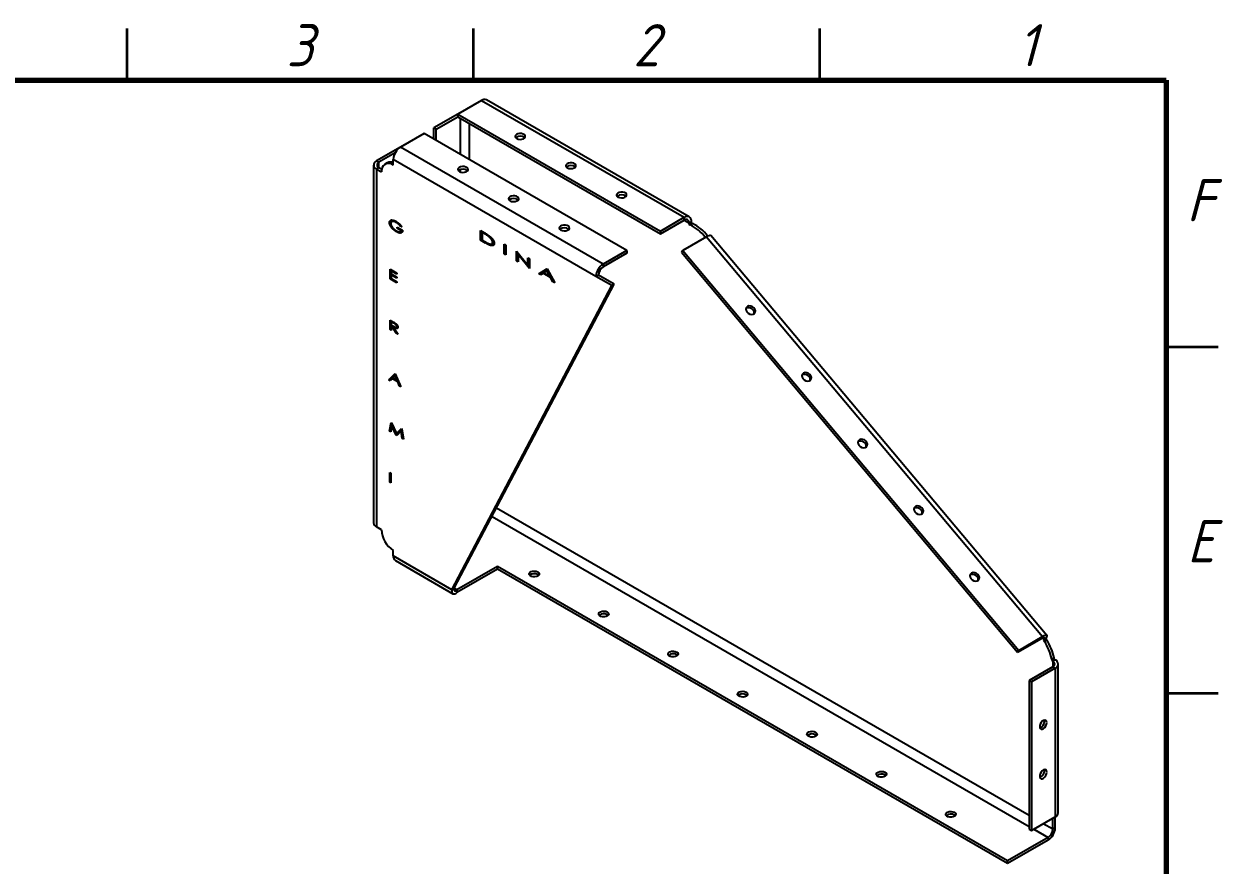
# Model space of a CAD drawing. Header units: inches. Extents: x 25 to 879, y 10 to 612.
# Drawn here: x 523.2 to 878.8, y 362.4 to 611.9 of the extents above; entities that cross this region are included whole.
import ezdxf

# ---------------------------------------------------------------- set-up
doc = ezdxf.new("R2010")
doc.units = ezdxf.units.IN
doc.header["$MEASUREMENT"] = 0
doc.styles.add('Geniso', font='geniso.shx', dxfattribs={"oblique": 15})

msp = doc.modelspace()

# ---------------------------------------------------------------- linework, layer by layer
at = {"color": 7, "linetype": 'Continuous', "lineweight": 35}
for p, q in [((553.74, 595.22), (553.74, 610.63)), ((656.46, 595.22), (656.46, 610.63)), ((759.18, 595.22), (759.18, 610.63)), ((861.9, 516.13), (877.31, 516.13)), ((861.9, 413.41), (877.31, 413.41))]:
    msp.add_line(p, q, dxfattribs=at)
at = {"color": 7, "linetype": 'Continuous', "lineweight": 70}
for p, q in [((40.15, 595.22), (861.9, 595.22)), ((861.9, 595.22), (861.9, 26.15))]:
    msp.add_line(p, q, dxfattribs=at)
at = {"color": 7, "linetype": 'Continuous', "lineweight": 25}
for p, q in [((658.86, 589.27), (651.79, 585.19)), ((658.86, 589.27), (718.97, 554.57)), ((720.47, 554.72), (660.36, 589.42)), ((651.79, 585.19), (644.71, 581.11)), ((645.42, 580.7), (651.79, 584.37)), ((651.86, 585.23), (651.79, 585.19)), ((651.79, 585.19), (711.9, 550.49)), ((651.79, 585.19), (651.79, 584.37)), ((651.79, 585.19), (651.79, 585.19)), ((651.79, 584.37), (711.9, 549.67)), ((652.49, 583.97), (652.49, 573.35)), ((645.42, 580.7), (644.71, 581.11)), ((644.71, 577.84), (644.71, 581.11)), ((645.42, 577.43), (645.42, 580.7)), ((655.32, 571.72), (655.32, 582.33)), ((641.89, 579.47), (634.82, 575.39)), ((702, 544.77), (641.89, 579.47)), ((634.81, 575.39), (627.74, 571.31)), ((633.24, 573.67), (628.45, 570.9)), ((634.82, 575.39), (634.81, 575.39)), ((694.93, 540.69), (634.82, 575.39)), ((626.86, 570.09), (626.86, 463.94)), ((627.74, 571.31), (628.45, 570.9)), ((628.45, 569.27), (627.74, 568.86)), ((628.45, 569.27), (628.45, 570.9)), ((629.23, 568.82), (628.45, 569.27)), ((630.9, 570.74), (630.2, 570.33)), ((632.7, 570.08), (632.7, 571.72)), ((692.81, 537.01), (632.7, 571.72)), ((627.74, 568.86), (629.16, 568.04)), ((627.74, 568.86), (627.74, 462.71)), ((652.49, 568.64), (652.49, 568.06)), ((631.92, 553.18), (631.56, 552.98)), ((632.25, 551.89), (632.02, 551.76)), ((632.57, 553.52), (632.13, 553.26)), ((633.77, 553.17), (633.55, 553.04)), ((633.85, 551.62), (635.44, 550.71)), ((633.85, 551.33), (633.85, 551.62)), ((634.1, 551.48), (633.85, 551.33)), ((635.02, 550.65), (633.85, 551.33)), ((635.14, 551.89), (634.93, 551.77)), ((635.21, 551.81), (634.93, 551.77)), ((711.9, 550.49), (718.97, 554.57)), ((711.9, 549.67), (718.97, 553.75)), ((718.97, 553.75), (718.97, 554.57)), ((718.97, 553.75), (720.39, 552.93)), ((720.39, 552.93), (721.1, 553.34)), ((720.39, 552.93), (720.39, 552.53)), ((720.39, 552.53), (721.1, 552.93)), ((720.39, 552.53), (720.74, 552.32)), ((720.74, 552.32), (721.45, 552.73)), ((721.1, 552.93), (721.1, 553.34)), ((721.45, 552.73), (721.1, 552.93)), ((633.96, 550.5), (633.61, 550.29)), ((634.78, 550.33), (635.22, 550.58)), ((635.28, 550.8), (635.02, 550.65)), ((658.53, 550.68), (659.55, 550.09)), ((658.53, 547.82), (658.53, 550.68)), ((658.89, 548.02), (658.53, 547.82)), ((660.09, 546.92), (658.53, 547.82)), ((658.89, 548.02), (658.89, 550.47)), ((659.01, 547.95), (658.89, 548.02)), ((659.26, 550.26), (659.01, 550.11)), ((659.35, 549.91), (659.01, 550.11)), ((659.01, 550.11), (659.01, 547.84)), ((659.01, 547.84), (659.57, 547.51)), ((659.6, 550.06), (659.35, 549.91)), ((661.1, 549.1), (660.86, 548.96)), ((711.9, 550.49), (711.9, 549.67)), ((725.61, 548.83), (718.54, 544.75)), ((725.61, 548.83), (825.27, 430.18)), ((826.58, 430.52), (726.91, 549.17)), ((660.36, 547.08), (660.09, 546.92)), ((661.9, 546.67), (662.34, 546.93)), ((662.5, 547.33), (662.15, 547.13)), ((662.5, 547.33), (662.48, 547.51)), ((665.61, 546.59), (666.08, 546.32)), ((665.61, 543.74), (665.61, 546.59)), ((665.96, 543.94), (665.96, 546.39)), ((666.08, 546.32), (666.08, 543.46)), ((669.23, 544.51), (669.33, 544.45)), ((669.23, 541.65), (669.23, 544.51)), ((669.33, 544.45), (672.59, 540.38)), ((702, 544.77), (694.93, 540.69)), ((702, 544.77), (702, 543.95)), ((718.54, 544.75), (718.2, 544.22)), ((718.2, 544.22), (817.87, 425.57)), ((718.54, 544.75), (818.2, 426.1)), ((665.96, 543.94), (665.61, 543.74)), ((666.08, 543.46), (665.61, 543.74)), ((666.08, 543.87), (665.96, 543.94)), ((669.58, 541.85), (669.23, 541.65)), ((669.7, 541.37), (669.23, 541.65)), ((669.58, 541.85), (669.58, 544.13)), ((669.7, 541.78), (669.58, 541.85)), ((669.93, 543.69), (669.7, 543.56)), ((669.7, 543.56), (669.7, 541.37)), ((672.96, 539.49), (669.7, 543.56)), ((672.59, 542.56), (673.06, 542.29)), ((672.59, 540.38), (672.59, 542.56)), ((672.94, 540.58), (672.59, 540.38)), ((672.94, 540.58), (672.94, 542.36)), ((673.06, 542.29), (673.06, 539.43)), ((702, 543.95), (694.93, 539.87)), ((694.93, 540.69), (694.93, 539.87)), ((631.72, 539.21), (633.79, 538.02)), ((631.72, 536.35), (631.72, 539.21)), ((632.33, 538.86), (632.07, 538.71)), ((632.07, 538.71), (632.07, 537.84)), ((633.79, 537.73), (632.07, 538.71)), ((632.07, 537.84), (633.79, 536.85)), ((632.33, 537.69), (632.07, 537.54)), ((632.07, 537.54), (632.07, 536.44)), ((633.79, 536.55), (632.07, 537.54)), ((632.08, 538.72), (632.08, 539.01)), ((632.08, 537.54), (632.08, 537.83)), ((633.79, 538.02), (633.79, 537.73)), ((673.06, 540), (672.71, 540.45)), ((673.06, 539.56), (672.96, 539.49)), ((673.06, 539.43), (672.96, 539.49)), ((675.89, 537.8), (678.2, 539.32)), ((676.24, 538.01), (675.89, 537.8)), ((676.41, 537.5), (675.89, 537.8)), ((676.24, 538.01), (678.23, 539.31)), ((676.75, 537.71), (676.24, 538.01)), ((677.16, 537.98), (676.41, 537.5)), ((677.41, 538.13), (677.16, 537.98)), ((679.33, 536.73), (677.16, 537.98)), ((678.25, 538.7), (677.39, 538.14)), ((677.39, 538.14), (679.09, 537.16)), ((678.2, 539.32), (678.3, 539.27)), ((678.52, 538.86), (678.25, 538.7)), ((679.09, 537.16), (678.25, 538.7)), ((678.3, 539.27), (680.58, 535.09)), ((679.37, 537.32), (679.09, 537.16)), ((679.53, 537.03), (679.19, 537.22)), ((692.81, 537.01), (693.52, 537.42)), ((698.17, 534.73), (693.52, 537.42)), ((632.07, 536.55), (631.72, 536.35)), ((633.79, 535.16), (631.72, 536.35)), ((632.07, 536.44), (633.79, 535.45)), ((633.79, 536.85), (633.79, 536.55)), ((633.79, 535.45), (633.79, 535.16)), ((650.08, 444.1), (697.47, 534.33)), ((650.79, 444.51), (698.17, 534.73)), ((679.6, 536.89), (679.33, 536.73)), ((680.06, 535.39), (679.33, 536.73)), ((680.33, 535.55), (680.06, 535.39)), ((680.58, 535.09), (680.06, 535.39)), ((697.47, 534.33), (692.81, 537.01)), ((698.17, 534.73), (697.47, 534.33)), ((737.41, 527.6), (737.29, 527.52)), ((631.72, 524.1), (632.47, 523.67)), ((631.72, 521.25), (631.72, 524.1)), ((632.33, 523.76), (632.07, 523.61)), ((632.07, 523.61), (632.07, 522.66)), ((632.76, 523.21), (632.07, 523.61)), ((632.08, 523.61), (632.08, 523.9)), ((633, 523.35), (632.76, 523.21)), ((632.07, 521.45), (631.72, 521.25)), ((632.07, 521.04), (631.72, 521.25)), ((632.07, 522.66), (632.75, 522.26)), ((632.32, 522.51), (632.07, 522.36)), ((632.07, 522.36), (632.07, 521.04)), ((632.3, 522.23), (632.07, 522.36)), ((632.08, 522.37), (632.08, 522.65)), ((632.56, 522.37), (632.3, 522.23)), ((633.66, 520.13), (632.3, 522.23)), ((633.1, 522.18), (632.75, 521.97)), ((632.75, 521.97), (634.1, 519.87)), ((632.9, 522.06), (632.78, 522.25)), ((633.58, 521.96), (634.02, 522.22)), ((633.86, 520.25), (633.66, 520.13)), ((634.1, 519.87), (633.66, 520.13)), ((633.99, 522.34), (633.72, 522.19)), ((633.97, 522.2), (634.02, 522.24)), ((631.41, 506.32), (633.15, 508.17)), ((631.76, 506.53), (631.41, 506.32)), ((631.79, 506.1), (631.41, 506.32)), ((631.76, 506.53), (633.23, 508.09)), ((632.04, 506.36), (631.76, 506.53)), ((632.35, 506.69), (631.79, 506.1)), ((632.6, 506.84), (632.35, 506.69)), ((633.99, 505.74), (632.35, 506.69)), ((633.18, 507.57), (632.53, 506.88)), ((632.53, 506.88), (633.82, 506.14)), ((633.15, 508.17), (633.21, 508.14)), ((633.41, 507.7), (633.18, 507.57)), ((633.82, 506.14), (633.18, 507.57)), ((633.21, 508.14), (634.93, 504.29)), ((634.05, 506.27), (633.82, 506.14)), ((634.13, 506.07), (633.92, 506.2)), ((634.22, 505.88), (633.99, 505.74)), ((634.54, 504.51), (633.99, 505.74)), ((754.03, 507.82), (753.9, 507.74)), ((634.77, 504.64), (634.54, 504.51)), ((634.93, 504.29), (634.54, 504.51)), ((631.56, 491.12), (632.07, 493.69)), ((631.92, 491.33), (631.56, 491.12)), ((631.92, 490.92), (631.56, 491.12)), ((631.92, 491.33), (632.31, 493.31)), ((632.28, 492.76), (631.92, 490.92)), ((631.99, 491.29), (631.92, 491.33)), ((632.07, 493.69), (632.15, 493.64)), ((632.15, 493.64), (633.64, 490.44)), ((632.5, 492.89), (632.28, 492.76)), ((633.58, 489.96), (632.28, 492.76)), ((633.64, 490.44), (635.13, 491.92)), ((635.01, 491.19), (633.71, 489.89)), ((634, 490.64), (635.22, 491.86)), ((635.3, 491.36), (635.01, 491.19)), ((635.37, 488.93), (635.01, 491.19)), ((635.13, 491.92), (635.22, 491.87)), ((635.22, 491.87), (635.72, 488.73)), ((633.94, 490.16), (633.58, 489.96)), ((633.71, 489.89), (633.58, 489.96)), ((634, 490.64), (633.64, 490.44)), ((633.94, 490.16), (633.77, 490.51)), ((633.96, 490.15), (633.94, 490.16)), ((635.66, 489.1), (635.37, 488.93)), ((635.72, 488.73), (635.37, 488.93)), ((770.64, 488.05), (770.52, 487.96)), ((631.66, 478.82), (632.01, 478.62)), ((631.66, 475.96), (631.66, 478.82)), ((632.01, 478.62), (632.01, 475.76)), ((632.01, 476.17), (631.66, 475.96)), ((632.01, 475.76), (631.66, 475.96)), ((821.25, 377.13), (663.29, 468.31)), ((787.25, 468.27), (787.13, 468.19)), ((629.16, 461.89), (627.74, 462.71)), ((661.97, 465.81), (821.25, 373.86)), ((632.69, 454.14), (632.69, 455.77)), ((650.08, 444.1), (632.69, 454.14)), ((633.31, 452.76), (650.37, 442.92)), ((663.57, 451.01), (651.54, 444.07)), ((663.57, 450.19), (651.54, 443.25)), ((814.89, 363.65), (663.57, 451.01)), ((663.57, 450.19), (663.57, 451.01)), ((814.89, 362.84), (663.57, 450.19)), ((675.56, 448.58), (675.82, 448.37)), ((803.86, 448.49), (803.74, 448.41)), ((650.79, 444.51), (650.08, 444.1)), ((651.54, 444.07), (650.79, 444.51)), ((651.54, 444.07), (651.54, 443.25)), ((696.16, 436.69), (696.42, 436.48)), ((817.87, 425.57), (824.94, 429.65)), ((818.2, 426.1), (825.27, 430.18)), ((824.94, 429.65), (825.27, 430.18)), ((825.33, 429.84), (825.69, 429.41)), ((825.53, 429.14), (826.23, 429.55)), ((825.69, 429.41), (825.53, 429.14)), ((825.53, 429.14), (825.84, 428.77)), ((825.69, 429.41), (826.4, 429.82)), ((825.84, 428.77), (826.55, 429.18)), ((826.23, 429.55), (826.4, 429.82)), ((826.55, 429.18), (826.23, 429.55)), ((716.75, 424.8), (717.01, 424.59)), ((818.2, 426.1), (817.87, 425.57)), ((827.97, 423.45), (828.67, 423.86)), ((827.97, 423.45), (827.97, 423.05)), ((827.97, 423.05), (828.67, 423.45)), ((828.32, 422.84), (829.03, 423.25)), ((828.67, 423.45), (828.67, 423.86)), ((829.03, 423.25), (828.67, 423.45)), ((828.32, 421.21), (821.25, 417.13)), ((829.03, 420.8), (821.96, 416.72)), ((827.97, 423.05), (828.32, 422.84)), ((828.32, 422.84), (828.32, 421.21)), ((828.32, 421.21), (829.03, 420.8)), ((829.03, 420.8), (829.03, 376.72)), ((829.91, 377.94), (829.91, 422.03)), ((821.96, 416.72), (821.25, 417.13)), ((821.25, 417.13), (821.25, 373.04)), ((821.96, 416.72), (821.96, 372.64)), ((737.35, 412.91), (737.61, 412.7)), ((825.85, 405.08), (825.8, 405.41)), ((757.94, 401.02), (758.2, 400.82)), ((778.53, 389.13), (778.8, 388.93)), ((825.85, 390.39), (825.8, 390.71)), ((799.13, 377.24), (799.39, 377.04)), ((821.96, 372.64), (829.03, 376.72)), ((828.32, 373.04), (825.49, 374.68)), ((828.32, 373.04), (828.32, 376.31)), ((829.03, 373.45), (828.32, 373.04)), ((829.03, 373.45), (829.03, 376.72)), ((826.91, 370.59), (814.89, 363.65)), ((821.25, 373.04), (821.96, 372.64)), ((822.66, 373.04), (826.91, 370.59)), ((826.91, 370.59), (826.91, 369.78)), ((826.91, 369.78), (814.89, 362.84)), ((814.89, 362.84), (814.89, 363.65))]:
    msp.add_line(p, q, dxfattribs=at)
at = {"color": 7, "linetype": 'Continuous', "lineweight": 25, "flags": 128}
for points in [[(669.29, 577.94), (669.74, 577.76), (670.28, 577.69), (670.83, 577.73), (671.31, 577.89), (671.66, 578.13), (671.83, 578.44), (671.81, 578.75), (671.59, 579.04), (671.2, 579.27), (670.69, 579.4), (670.14, 579.41), (669.62, 579.31), (669.2, 579.11), (668.93, 578.83), (668.85, 578.52), (668.98, 578.21), (669.29, 577.94)], [(652.32, 568.15), (652.77, 567.97), (653.31, 567.89), (653.86, 567.94), (654.34, 568.09), (654.69, 568.34), (654.86, 568.64), (654.84, 568.96), (654.62, 569.25), (654.23, 569.47), (653.72, 569.6), (653.17, 569.62), (652.65, 569.52), (652.22, 569.31), (651.96, 569.03), (651.88, 568.72), (652.01, 568.41), (652.32, 568.15)], [(684.31, 569.27), (684.77, 569.09), (685.31, 569.02), (685.85, 569.06), (686.33, 569.22), (686.69, 569.46), (686.86, 569.76), (686.84, 570.08), (686.61, 570.37), (686.22, 570.6), (685.72, 570.72), (685.17, 570.74), (684.65, 570.64), (684.22, 570.43), (683.95, 570.16), (683.88, 569.84), (684, 569.53), (684.31, 569.27)], [(699.34, 560.59), (699.8, 560.41), (700.33, 560.34), (700.88, 560.39), (701.36, 560.54), (701.71, 560.79), (701.89, 561.09), (701.86, 561.41), (701.64, 561.7), (701.25, 561.92), (700.74, 562.05), (700.19, 562.06), (699.67, 561.96), (699.25, 561.76), (698.98, 561.48), (698.9, 561.17), (699.03, 560.86), (699.34, 560.59)], [(667.34, 559.47), (667.8, 559.29), (668.34, 559.22), (668.88, 559.26), (669.36, 559.42), (669.72, 559.66), (669.89, 559.96), (669.86, 560.28), (669.64, 560.57), (669.25, 560.8), (668.75, 560.93), (668.2, 560.94), (667.67, 560.84), (667.25, 560.64), (666.98, 560.36), (666.91, 560.04), (667.03, 559.73), (667.34, 559.47)], [(682.37, 550.8), (682.82, 550.62), (683.36, 550.54), (683.91, 550.59), (684.39, 550.74), (684.74, 550.99), (684.92, 551.29), (684.89, 551.61), (684.67, 551.9), (684.28, 552.12), (683.77, 552.25), (683.22, 552.27), (682.7, 552.17), (682.28, 551.96), (682.01, 551.69), (681.93, 551.37), (682.06, 551.06), (682.37, 550.8)], [(725.61, 548.83), (726, 549.04), (726.34, 549.18), (726.62, 549.24), (726.82, 549.23), (726.91, 549.17)], [(737.75, 528.13), (737.43, 527.83), (737.28, 527.43), (737.32, 526.96), (737.54, 526.51), (737.92, 526.12), (738.4, 525.85), (738.92, 525.74), (739.41, 525.8), (739.8, 526.03), (740.04, 526.39), (740.09, 526.83), (739.96, 527.3), (739.65, 527.73), (739.22, 528.06), (738.71, 528.25), (738.19, 528.27), (737.75, 528.13)], [(754.36, 508.35), (754.04, 508.06), (753.89, 507.65), (753.93, 507.19), (754.15, 506.73), (754.53, 506.34), (755.01, 506.08), (755.53, 505.97), (756.02, 506.03), (756.41, 506.25), (756.65, 506.61), (756.71, 507.05), (756.57, 507.52), (756.27, 507.95), (755.83, 508.28), (755.32, 508.47), (754.81, 508.5), (754.36, 508.35)], [(770.97, 488.58), (770.65, 488.28), (770.5, 487.87), (770.54, 487.41), (770.77, 486.95), (771.14, 486.57), (771.63, 486.3), (772.15, 486.19), (772.63, 486.25), (773.02, 486.48), (773.26, 486.84), (773.32, 487.28), (773.18, 487.74), (772.88, 488.17), (772.44, 488.51), (771.93, 488.7), (771.42, 488.72), (770.97, 488.58)], [(787.58, 468.8), (787.26, 468.5), (787.11, 468.1), (787.15, 467.63), (787.38, 467.18), (787.76, 466.79), (788.24, 466.52), (788.76, 466.41), (789.25, 466.48), (789.64, 466.7), (789.87, 467.06), (789.93, 467.5), (789.8, 467.97), (789.49, 468.4), (789.05, 468.73), (788.54, 468.92), (788.03, 468.95), (787.58, 468.8)], [(675.56, 449.39), (675.87, 449.13), (676, 448.82), (675.92, 448.5), (675.66, 448.23), (675.23, 448.02), (674.71, 447.92), (674.16, 447.94), (673.65, 448.06), (673.26, 448.29), (673.04, 448.58), (673.02, 448.9), (673.19, 449.2), (673.54, 449.45), (674.02, 449.6), (674.57, 449.64), (675.11, 449.57), (675.56, 449.39)], [(804.2, 449.02), (803.88, 448.73), (803.73, 448.32), (803.77, 447.86), (803.99, 447.4), (804.37, 447.01), (804.85, 446.75), (805.37, 446.64), (805.86, 446.7), (806.25, 446.92), (806.49, 447.28), (806.54, 447.72), (806.41, 448.19), (806.1, 448.62), (805.66, 448.95), (805.15, 449.14), (804.64, 449.17), (804.2, 449.02)], [(696.16, 437.5), (696.47, 437.24), (696.59, 436.93), (696.52, 436.62), (696.25, 436.34), (695.83, 436.13), (695.3, 436.03), (694.75, 436.05), (694.25, 436.18), (693.86, 436.4), (693.64, 436.69), (693.61, 437.01), (693.79, 437.31), (694.14, 437.56), (694.62, 437.71), (695.16, 437.76), (695.7, 437.68), (696.16, 437.5)], [(826.4, 429.82), (826.55, 430.1), (826.62, 430.33), (826.6, 430.49), (826.48, 430.58), (826.28, 430.59), (826.01, 430.53), (825.67, 430.39), (825.27, 430.18)], [(825.69, 429.41), (825.8, 429.6), (825.84, 429.75), (825.82, 429.86), (825.75, 429.92), (825.62, 429.93), (825.43, 429.88), (825.21, 429.79), (824.94, 429.65)], [(716.75, 425.61), (717.06, 425.35), (717.19, 425.04), (717.11, 424.73), (716.84, 424.45), (716.42, 424.24), (715.9, 424.14), (715.35, 424.16), (714.84, 424.29), (714.45, 424.51), (714.23, 424.8), (714.2, 425.12), (714.38, 425.42), (714.73, 425.67), (715.21, 425.82), (715.76, 425.87), (716.3, 425.79), (716.75, 425.61)], [(737.35, 413.72), (737.66, 413.46), (737.78, 413.15), (737.71, 412.84), (737.44, 412.56), (737.01, 412.36), (736.49, 412.25), (735.94, 412.27), (735.44, 412.4), (735.05, 412.62), (734.82, 412.91), (734.8, 413.23), (734.97, 413.53), (735.33, 413.78), (735.81, 413.93), (736.35, 413.98), (736.89, 413.9), (737.35, 413.72)], [(757.94, 401.84), (758.25, 401.57), (758.38, 401.26), (758.3, 400.95), (758.03, 400.67), (757.61, 400.47), (757.09, 400.37), (756.54, 400.38), (756.03, 400.51), (755.64, 400.73), (755.42, 401.03), (755.39, 401.34), (755.57, 401.64), (755.92, 401.89), (756.4, 402.04), (756.95, 402.09), (757.48, 402.02), (757.94, 401.84)], [(826.55, 404.68), (826.48, 405.08), (826.28, 405.34), (825.97, 405.43), (825.59, 405.34), (825.2, 405.07), (824.85, 404.67), (824.59, 404.19), (824.45, 403.69), (824.45, 403.24), (824.59, 402.9), (824.85, 402.72), (825.2, 402.72), (825.59, 402.9), (825.97, 403.24), (826.28, 403.69), (826.48, 404.19), (826.55, 404.68)], [(778.53, 389.95), (778.85, 389.68), (778.97, 389.37), (778.9, 389.06), (778.63, 388.78), (778.2, 388.58), (777.68, 388.48), (777.13, 388.49), (776.63, 388.62), (776.24, 388.85), (776.01, 389.14), (775.99, 389.45), (776.16, 389.76), (776.52, 390), (777, 390.16), (777.54, 390.2), (778.08, 390.13), (778.53, 389.95)], [(826.55, 389.98), (826.48, 390.38), (826.28, 390.64), (825.97, 390.73), (825.59, 390.64), (825.2, 390.38), (824.85, 389.97), (824.59, 389.49), (824.45, 388.99), (824.45, 388.54), (824.59, 388.2), (824.85, 388.02), (825.2, 388.02), (825.59, 388.2), (825.97, 388.54), (826.28, 388.99), (826.48, 389.49), (826.55, 389.98)], [(799.13, 378.06), (799.44, 377.8), (799.57, 377.49), (799.49, 377.17), (799.22, 376.89), (798.8, 376.69), (798.28, 376.59), (797.72, 376.6), (797.22, 376.73), (796.83, 376.96), (796.61, 377.25), (796.58, 377.57), (796.76, 377.87), (797.11, 378.11), (797.59, 378.27), (798.14, 378.31), (798.67, 378.24), (799.13, 378.06)]]:
    msp.add_lwpolyline(points, dxfattribs=at)
at = {"color": 7, "linetype": 'Continuous', "lineweight": 25}
for centre, radius, start, end in [((659.74, 588.04), 1.51, 65.6929, 125.6176), ((670.35, 576.62), 2.02, 49.0668, 130.9332), ((637.3, 571.51), 4.61, 122.6055, 177.3945), ((628.21, 570.09), 1.31, 110.7834, 249.2166), ((628.76, 570.09), 0.873, 110.7834, 249.2166), ((631.32, 568.39), 2.18, 50.7967, 189.214), ((631.88, 568.83), 2.15, 67.8473, 117.1467), ((685.38, 567.95), 2.02, 49.0668, 130.9332), ((653.38, 566.83), 2.02, 49.0668, 130.9332), ((668.4, 558.15), 2.02, 49.0668, 130.9332), ((700.4, 559.27), 2.02, 49.0668, 130.9332), ((719.8, 553.55), 1.31, 350.786, 129.2033), ((683.43, 549.48), 2.02, 49.0668, 130.9332), ((719.53, 553.07), 0.873, 350.786, 129.2033), ((715.26, 541.17), 12.43, 36.7532, 63.8102), ((715.96, 541.57), 12.44, 36.709, 63.8077), ((697.42, 536.8), 4.61, 122.6055, 177.3945), ((696.59, 537.28), 3.07, 122.6055, 177.3945), ((738.12, 526.12), 1.63, 355.0341, 115.3838), ((754.73, 506.35), 1.63, 355.0341, 115.3838), ((771.34, 486.57), 1.63, 355.0341, 115.3838), ((787.95, 466.79), 1.63, 355.0341, 115.3838), ((628.37, 464.08), 1.51, 185.6948, 245.6253), ((636.83, 462.24), 7.68, 182.6055, 237.3945), ((634.16, 453.98), 1.48, 173.7012, 234.9867), ((674.51, 446.82), 2.04, 59.0793, 130.7064), ((804.56, 447.02), 1.63, 355.0341, 115.3838), ((695.11, 434.93), 2.04, 59.0793, 130.7064), ((812.25, 420.25), 16.05, 11.5384, 32.0971), ((812.95, 420.65), 16.05, 11.5384, 32.0971), ((715.7, 423.04), 2.04, 59.0793, 130.7064), ((828.56, 422.03), 1.31, 290.7834, 69.2166), ((828.01, 422.03), 0.873, 290.7834, 69.2166), ((736.29, 411.15), 2.04, 59.0793, 130.7064), ((823.8, 405.05), 2.04, 289.2852, 0.9259), ((756.89, 399.27), 2.04, 59.0793, 130.7064), ((777.48, 387.38), 2.04, 59.0793, 130.7064), ((823.8, 390.35), 2.04, 289.2852, 0.9259), ((798.08, 375.49), 2.04, 59.0793, 130.7064), ((828.41, 378.09), 1.51, 294.3747, 354.3052), ((824.42, 373.66), 4.61, 302.6055, 357.3945), ((825.25, 373.18), 3.07, 302.6055, 357.3945)]:
    msp.add_arc(centre, radius, start, end, dxfattribs=at)
for points, knots in [([(631.56, 552.98), (631.57, 553.01), (631.57, 553.08), (631.58, 553.17), (631.6, 553.26), (631.63, 553.34), (631.66, 553.41), (631.71, 553.47), (631.76, 553.53), (631.82, 553.59), (631.89, 553.63), (631.96, 553.67), (632.04, 553.7), (632.13, 553.72), (632.22, 553.74), (632.32, 553.74), (632.42, 553.74), (632.53, 553.72), (632.65, 553.71), (632.77, 553.68), (632.89, 553.64), (633.01, 553.6), (633.14, 553.54), (633.28, 553.48), (633.41, 553.41), (633.51, 553.36), (633.55, 553.33)], [0, 0, 0, 0, 0.033321, 0.06638, 0.09941, 0.132666, 0.166617, 0.201336, 0.23732, 0.274478, 0.31276, 0.35129, 0.390665, 0.430921, 0.472119, 0.514518, 0.558256, 0.603387, 0.649683, 0.696602, 0.744447, 0.793371, 0.843227, 0.89417, 0.946468, 1, 1, 1, 1]), ([(632.02, 551.76), (631.98, 551.81), (631.91, 551.92), (631.82, 552.08), (631.74, 552.24), (631.68, 552.4), (631.63, 552.55), (631.59, 552.7), (631.57, 552.84), (631.57, 552.93), (631.56, 552.98)], [0, 0, 0, 0, 0.142708, 0.277579, 0.405141, 0.52792, 0.647085, 0.764187, 0.881237, 1, 1, 1, 1]), ([(633.55, 553.04), (633.51, 553.06), (633.44, 553.1), (633.34, 553.15), (633.23, 553.2), (633.13, 553.24), (633.03, 553.28), (632.93, 553.31), (632.83, 553.33), (632.73, 553.35), (632.64, 553.36), (632.55, 553.37), (632.46, 553.37), (632.39, 553.36), (632.31, 553.34), (632.25, 553.32), (632.18, 553.29), (632.13, 553.26), (632.08, 553.22), (632.03, 553.17), (632, 553.12), (631.97, 553.06), (631.94, 553), (631.93, 552.94), (631.92, 552.87), (631.91, 552.81), (631.91, 552.79)], [0, 0, 0, 0, 0.050193, 0.100018, 0.149536, 0.198393, 0.247375, 0.295892, 0.344499, 0.39329, 0.441102, 0.486962, 0.53133, 0.574042, 0.615541, 0.655606, 0.694938, 0.733242, 0.770391, 0.805883, 0.840192, 0.873189, 0.905236, 0.937053, 0.968446, 1, 1, 1, 1]), ([(631.91, 552.79), (631.91, 552.76), (631.92, 552.71), (631.93, 552.62), (631.94, 552.54), (631.97, 552.45), (632, 552.35), (632.04, 552.25), (632.08, 552.16), (632.14, 552.05), (632.19, 551.95), (632.26, 551.85), (632.32, 551.75), (632.4, 551.64), (632.48, 551.54), (632.56, 551.44), (632.65, 551.35), (632.75, 551.25), (632.85, 551.15), (632.95, 551.06), (633.05, 550.97), (633.16, 550.89), (633.27, 550.81), (633.38, 550.73), (633.49, 550.66), (633.57, 550.61), (633.6, 550.59)], [0, 0, 0, 0, 0.031288, 0.062672, 0.094252, 0.126347, 0.159466, 0.193564, 0.229126, 0.266265, 0.304541, 0.343504, 0.383324, 0.424084, 0.466335, 0.50968, 0.554675, 0.60135, 0.649111, 0.697197, 0.745805, 0.795102, 0.844994, 0.895734, 0.947459, 1, 1, 1, 1]), ([(631.92, 553.18), (631.93, 553.3), (631.96, 553.54), (632.09, 553.76), (632.22, 553.79), (632.27, 553.81)], [0, 0, 0, 0, 0.394964, 0.790564, 1, 1, 1, 1]), ([(633.61, 550.29), (633.57, 550.32), (633.49, 550.37), (633.37, 550.44), (633.25, 550.52), (633.13, 550.6), (633.02, 550.69), (632.92, 550.77), (632.81, 550.86), (632.71, 550.95), (632.61, 551.04), (632.52, 551.14), (632.42, 551.23), (632.34, 551.33), (632.25, 551.44), (632.17, 551.54), (632.09, 551.65), (632.04, 551.72), (632.02, 551.76)], [0, 0, 0, 0, 0.073459, 0.144932, 0.214485, 0.282508, 0.348764, 0.413676, 0.476997, 0.538825, 0.599627, 0.659155, 0.717793, 0.775514, 0.832336, 0.888795, 0.944635, 1, 1, 1, 1]), ([(633.13, 553.53), (633.04, 553.55), (632.82, 553.61), (632.64, 553.52), (632.54, 553.47)], [0, 0, 0, 0, 0.390412, 1, 1, 1, 1]), ([(633.55, 553.33), (633.59, 553.31), (633.67, 553.27), (633.78, 553.19), (633.89, 553.12), (634, 553.04), (634.11, 552.96), (634.21, 552.88), (634.32, 552.79), (634.42, 552.7), (634.52, 552.6), (634.62, 552.51), (634.72, 552.4), (634.82, 552.29), (634.92, 552.18), (635.02, 552.06), (635.12, 551.94), (635.18, 551.86), (635.21, 551.81)], [0, 0, 0, 0, 0.065197, 0.129331, 0.192746, 0.255509, 0.31745, 0.378608, 0.439336, 0.499777, 0.560028, 0.620983, 0.682032, 0.744065, 0.806662, 0.870422, 0.93455, 1, 1, 1, 1]), ([(634.93, 551.77), (634.88, 551.84), (634.77, 551.97), (634.61, 552.16), (634.44, 552.34), (634.26, 552.51), (634.08, 552.67), (633.9, 552.81), (633.72, 552.94), (633.61, 553.01), (633.55, 553.04)], [0, 0, 0, 0, 0.125594, 0.251374, 0.378411, 0.507093, 0.635032, 0.75935, 0.880695, 1, 1, 1, 1]), ([(633.6, 550.59), (633.65, 550.57), (633.74, 550.51), (633.87, 550.45), (634, 550.39), (634.12, 550.35), (634.24, 550.32), (634.35, 550.29), (634.46, 550.28), (634.56, 550.28), (634.65, 550.29), (634.74, 550.31), (634.81, 550.34), (634.87, 550.38), (634.92, 550.43), (634.97, 550.5), (635, 550.57), (635.02, 550.62), (635.02, 550.65)], [0, 0, 0, 0, 0.080199, 0.157151, 0.231628, 0.303341, 0.373066, 0.440526, 0.506672, 0.571212, 0.63348, 0.692196, 0.747821, 0.800685, 0.851653, 0.901306, 0.9506, 1, 1, 1, 1]), ([(635.44, 550.71), (635.44, 550.68), (635.43, 550.63), (635.43, 550.55), (635.42, 550.48), (635.4, 550.41), (635.39, 550.34), (635.36, 550.28), (635.34, 550.23), (635.31, 550.18), (635.28, 550.13), (635.24, 550.09), (635.2, 550.05), (635.15, 550.01), (635.1, 549.99), (635.05, 549.96), (635, 549.94), (634.91, 549.92), (634.81, 549.9), (634.67, 549.9), (634.52, 549.92), (634.36, 549.96), (634.18, 550.02), (634, 550.09), (633.81, 550.18), (633.68, 550.26), (633.61, 550.29)], [0, 0, 0, 0, 0.0289274, 0.0571594, 0.0849907, 0.1122848, 0.1391799, 0.1657896, 0.1921539, 0.2186363, 0.2451728, 0.2718824, 0.2987604, 0.3261824, 0.3539565, 0.3824701, 0.4116493, 0.4414799, 0.5025583, 0.565242, 0.629961, 0.6973934, 0.7676344, 0.8413979, 0.918623, 1, 1, 1, 1]), ([(635.45, 550.25), (635.36, 550.19), (635.13, 550.05), (634.71, 550.14), (634.42, 550.28), (634.35, 550.32)], [0, 0, 0, 0, 0.31281, 0.809268, 1, 1, 1, 1]), ([(635.18, 550.57), (635.18, 550.57), (635.3, 550.59), (635.34, 550.73), (635.38, 550.86)], [0, 0, 0, 0, 0.075801, 1, 1, 1, 1]), ([(660.86, 548.96), (660.84, 548.98), (660.8, 549.01), (660.73, 549.05), (660.66, 549.1), (660.59, 549.15), (660.51, 549.2), (660.43, 549.26), (660.34, 549.31), (660.25, 549.37), (660.16, 549.43), (660.05, 549.5), (659.95, 549.56), (659.84, 549.63), (659.72, 549.69), (659.6, 549.77), (659.48, 549.84), (659.4, 549.89), (659.35, 549.91)], [0, 0, 0, 0, 0.039822, 0.082532, 0.128141, 0.176956, 0.228718, 0.283708, 0.341649, 0.402506, 0.46663, 0.533369, 0.60371, 0.676671, 0.75291, 0.832101, 0.914572, 1, 1, 1, 1]), ([(659.55, 550.09), (659.59, 550.07), (659.68, 550.02), (659.81, 549.94), (659.94, 549.86), (660.06, 549.79), (660.17, 549.72), (660.29, 549.65), (660.39, 549.59), (660.49, 549.52), (660.59, 549.46), (660.68, 549.4), (660.77, 549.34), (660.86, 549.28), (660.93, 549.22), (661.01, 549.17), (661.08, 549.12), (661.12, 549.09), (661.14, 549.07)], [0, 0, 0, 0, 0.084329, 0.165869, 0.244312, 0.319975, 0.392555, 0.462346, 0.52906, 0.593018, 0.654207, 0.712013, 0.767394, 0.819715, 0.869016, 0.915585, 0.959123, 1, 1, 1, 1]), ([(662.15, 547.13), (662.15, 547.16), (662.15, 547.23), (662.13, 547.33), (662.1, 547.44), (662.07, 547.55), (662.02, 547.67), (661.96, 547.78), (661.89, 547.9), (661.81, 548.02), (661.72, 548.14), (661.62, 548.26), (661.51, 548.38), (661.4, 548.5), (661.28, 548.62), (661.14, 548.73), (661, 548.85), (660.91, 548.92), (660.86, 548.96)], [0, 0, 0, 0, 0.049983, 0.098734, 0.14714, 0.196225, 0.246905, 0.299535, 0.355173, 0.413981, 0.475807, 0.540264, 0.607718, 0.678597, 0.752966, 0.831244, 0.913489, 1, 1, 1, 1]), ([(661.14, 549.07), (661.2, 549.02), (661.31, 548.93), (661.48, 548.79), (661.63, 548.65), (661.78, 548.51), (661.91, 548.36), (662.04, 548.22), (662.15, 548.07), (662.26, 547.92), (662.35, 547.78), (662.43, 547.63), (662.5, 547.49), (662.56, 547.35), (662.6, 547.22), (662.63, 547.09), (662.65, 546.96), (662.66, 546.87), (662.66, 546.83)], [0, 0, 0, 0, 0.084673, 0.165546, 0.242577, 0.316128, 0.386383, 0.453334, 0.517827, 0.579775, 0.639049, 0.694927, 0.748305, 0.799621, 0.849673, 0.899353, 0.94921, 1, 1, 1, 1]), ([(659.57, 547.51), (659.61, 547.49), (659.69, 547.44), (659.81, 547.38), (659.93, 547.31), (660.04, 547.25), (660.14, 547.19), (660.24, 547.14), (660.33, 547.09), (660.42, 547.04), (660.51, 546.99), (660.59, 546.95), (660.66, 546.92), (660.74, 546.88), (660.8, 546.85), (660.86, 546.82), (660.92, 546.8), (660.95, 546.79), (660.97, 546.78)], [0, 0, 0, 0, 0.088367, 0.173203, 0.254504, 0.33228, 0.406876, 0.477955, 0.545501, 0.609541, 0.670404, 0.727775, 0.781619, 0.831962, 0.879197, 0.922916, 0.963209, 1, 1, 1, 1]), ([(662.66, 546.83), (662.66, 546.8), (662.65, 546.73), (662.64, 546.63), (662.61, 546.55), (662.58, 546.47), (662.53, 546.41), (662.48, 546.35), (662.41, 546.3), (662.34, 546.26), (662.26, 546.23), (662.17, 546.21), (662.07, 546.19), (661.97, 546.19), (661.87, 546.19), (661.75, 546.2), (661.64, 546.22), (661.51, 546.25), (661.38, 546.3), (661.23, 546.35), (661.07, 546.41), (660.9, 546.49), (660.72, 546.58), (660.52, 546.68), (660.31, 546.8), (660.16, 546.88), (660.09, 546.92)], [0, 0, 0, 0, 0.029466, 0.058333, 0.086974, 0.11592, 0.145472, 0.175961, 0.207755, 0.240937, 0.27527, 0.31014, 0.346015, 0.382521, 0.420158, 0.458906, 0.498943, 0.540365, 0.584342, 0.631913, 0.683488, 0.738691, 0.798048, 0.861277, 0.928586, 1, 1, 1, 1]), ([(660.97, 546.78), (661.02, 546.76), (661.1, 546.73), (661.23, 546.69), (661.35, 546.66), (661.46, 546.64), (661.56, 546.63), (661.66, 546.63), (661.75, 546.63), (661.83, 546.65), (661.91, 546.68), (661.97, 546.71), (662.03, 546.76), (662.07, 546.81), (662.11, 546.88), (662.13, 546.95), (662.15, 547.03), (662.15, 547.09), (662.15, 547.13)], [0, 0, 0, 0, 0.084794, 0.165249, 0.242279, 0.315909, 0.385985, 0.452967, 0.517277, 0.579288, 0.63856, 0.694461, 0.747563, 0.798791, 0.849069, 0.89868, 0.948646, 1, 1, 1, 1]), ([(662.54, 546.45), (662.36, 546.42), (661.99, 546.37), (661.55, 546.57), (661.32, 546.67)], [0, 0, 0, 0, 0.482829, 1, 1, 1, 1]), ([(662.29, 546.92), (662.33, 546.94), (662.47, 547), (662.49, 547.2), (662.5, 547.33)], [0, 0, 0, 0, 0.332288, 1, 1, 1, 1]), ([(632.47, 523.67), (632.52, 523.64), (632.62, 523.59), (632.75, 523.51), (632.88, 523.43), (632.99, 523.36), (633.09, 523.3), (633.18, 523.24), (633.25, 523.19), (633.3, 523.16), (633.32, 523.14)], [0, 0, 0, 0, 0.177042, 0.3389, 0.486184, 0.618298, 0.735886, 0.838922, 0.926947, 1, 1, 1, 1]), ([(633.72, 522.19), (633.72, 522.21), (633.72, 522.26), (633.7, 522.34), (633.66, 522.42), (633.62, 522.51), (633.56, 522.59), (633.49, 522.68), (633.42, 522.76), (633.35, 522.82), (633.29, 522.87), (633.23, 522.91), (633.17, 522.95), (633.1, 523), (633.03, 523.05), (632.95, 523.1), (632.86, 523.16), (632.79, 523.19), (632.76, 523.21)], [0, 0, 0, 0, 0.052142, 0.104884, 0.160155, 0.220394, 0.284558, 0.351384, 0.421609, 0.496502, 0.538018, 0.585742, 0.6397, 0.699109, 0.765345, 0.837119, 0.915329, 1, 1, 1, 1]), ([(633.32, 523.14), (633.35, 523.12), (633.4, 523.08), (633.48, 523.02), (633.55, 522.95), (633.62, 522.88), (633.69, 522.81), (633.75, 522.73), (633.81, 522.66), (633.86, 522.58), (633.91, 522.5), (633.95, 522.42), (633.99, 522.35), (634.02, 522.27), (634.04, 522.2), (634.06, 522.13), (634.07, 522.05), (634.07, 522.01), (634.07, 521.98)], [0, 0, 0, 0, 0.077623, 0.152361, 0.224346, 0.293819, 0.361235, 0.42673, 0.491021, 0.553943, 0.614705, 0.673056, 0.728657, 0.78309, 0.836629, 0.889841, 0.944305, 1, 1, 1, 1]), ([(632.75, 522.26), (632.78, 522.25), (632.84, 522.21), (632.93, 522.16), (633.01, 522.12), (633.08, 522.08), (633.15, 522.05), (633.22, 522.02), (633.27, 522), (633.34, 521.98), (633.41, 521.96), (633.49, 521.95), (633.56, 521.96), (633.62, 521.98), (633.66, 522.01), (633.7, 522.06), (633.72, 522.12), (633.72, 522.16), (633.72, 522.19)], [0, 0, 0, 0, 0.080913, 0.156348, 0.226309, 0.290839, 0.350401, 0.404206, 0.453166, 0.496955, 0.576159, 0.648861, 0.716862, 0.780379, 0.840116, 0.894823, 0.947604, 1, 1, 1, 1]), ([(634.07, 521.98), (634.07, 521.96), (634.07, 521.93), (634.06, 521.87), (634.05, 521.83), (634.04, 521.78), (634.01, 521.74), (633.99, 521.71), (633.96, 521.68), (633.92, 521.65), (633.89, 521.63), (633.84, 521.62), (633.8, 521.61), (633.75, 521.6), (633.69, 521.6), (633.63, 521.6), (633.57, 521.61), (633.5, 521.63), (633.43, 521.65), (633.35, 521.67), (633.27, 521.71), (633.18, 521.75), (633.08, 521.79), (632.98, 521.85), (632.86, 521.91), (632.79, 521.95), (632.75, 521.97)], [0, 0, 0, 0, 0.030517, 0.060391, 0.089889, 0.118999, 0.148697, 0.178612, 0.209518, 0.241371, 0.274026, 0.307681, 0.342342, 0.378208, 0.415458, 0.454096, 0.494679, 0.537057, 0.581925, 0.630339, 0.682582, 0.738242, 0.79794, 0.861435, 0.928775, 1, 1, 1, 1]), ([(634.04, 521.83), (634, 521.82), (633.87, 521.8), (633.7, 521.9), (633.58, 521.97)], [0, 0, 0, 0, 0.3041647, 1, 1, 1, 1]), ([(650.08, 444.1), (650.05, 443.95), (650.04, 443.82), (650.04, 443.57), (650.05, 443.45), (650.1, 443.25), (650.14, 443.16), (650.24, 443.02), (650.3, 442.96), (650.44, 442.88), (650.52, 442.85), (650.7, 442.84), (650.8, 442.85), (651.1, 442.93), (651.32, 443.06), (651.54, 443.25)], [0, 0, 0, 0, 0.125, 0.125, 0.25, 0.25, 0.375, 0.375, 0.5, 0.5, 0.625, 0.625, 0.75, 0.75, 1, 1, 1, 1]), ([(650.79, 444.51), (650.76, 444.42), (650.74, 444.33), (650.72, 444.17), (650.72, 444.1), (650.74, 443.98), (650.76, 443.92), (650.8, 443.84), (650.84, 443.8), (650.91, 443.76), (650.96, 443.75), (651.05, 443.75), (651.11, 443.76), (651.28, 443.84), (651.41, 443.93), (651.54, 444.07)], [0, 0, 0, 0, 0.125, 0.125, 0.25, 0.25, 0.375, 0.375, 0.5, 0.5, 0.625, 0.625, 0.75, 0.75, 1, 1, 1, 1])]:
    msp.add_open_spline(points, degree=3, knots=knots, dxfattribs=at)

# ---------------------------------------------------------------- texts
at = {"color": 7, "linetype": 'Continuous', "lineweight": 0, "char_height": 12.52, "attachment_point": 2, "style": 'Geniso'}
for s, insert in [('3', (604.98, 611.89)), ('2', (707.7, 611.89)), ('1', (820.69, 611.89)), ('F', (872.04, 565.89)), ('E', (872.2, 464.72))]:
    msp.add_mtext(s, dxfattribs=dict(at, insert=insert))

doc.saveas('drawing.dxf')
